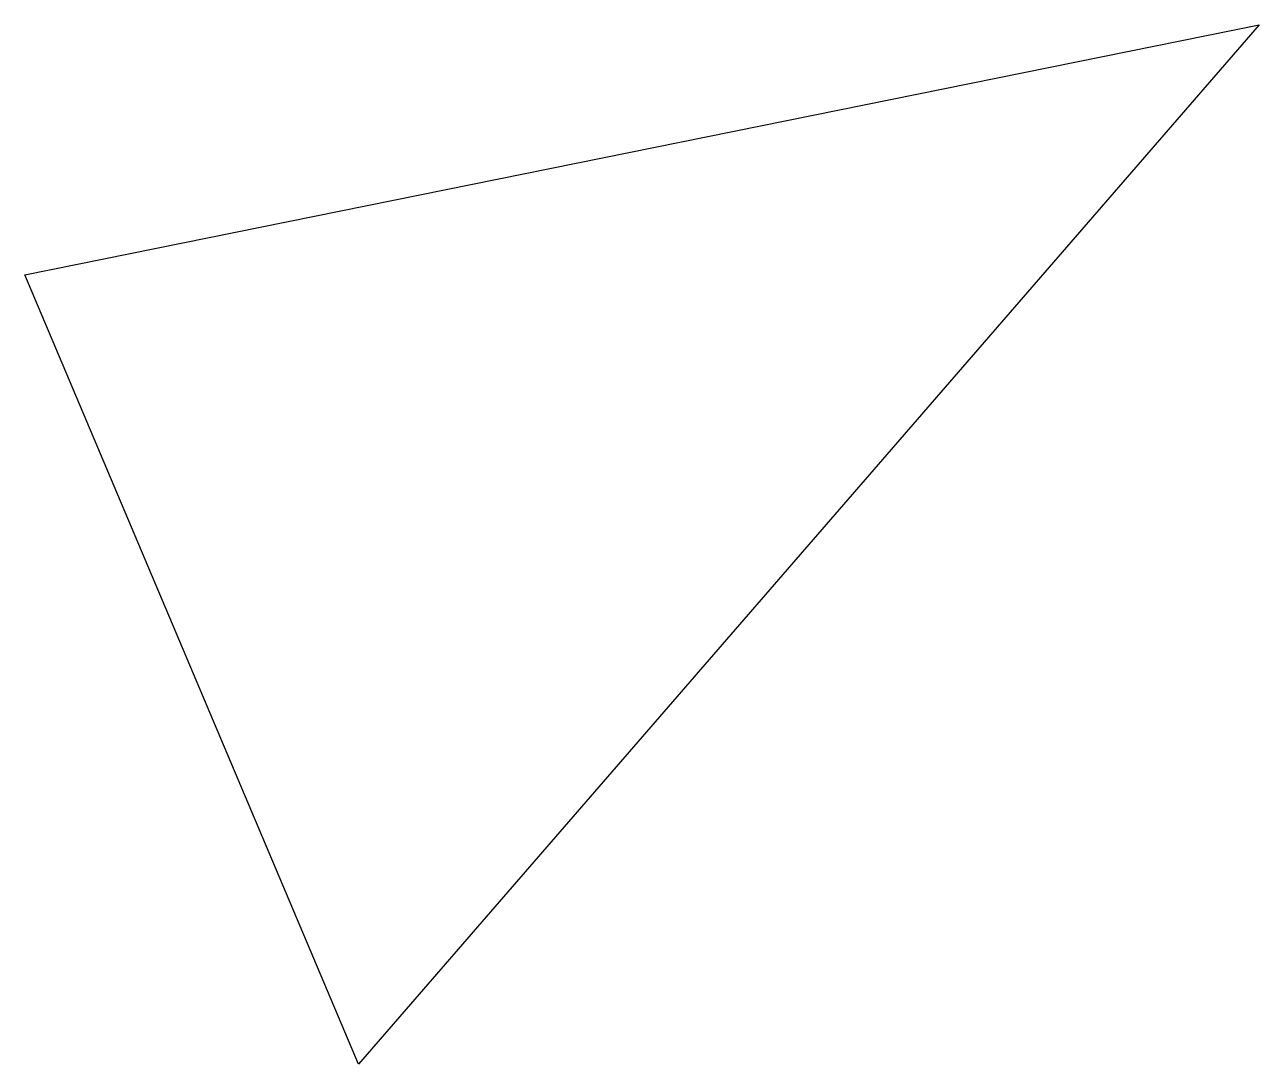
# Model space of a CAD drawing. Header units: millimetres. Extents: x 23478.27 to 23482.18, y 8898.7 to 8902.
import ezdxf

# ---------------------------------------------------------------- set-up
doc = ezdxf.new("R2010")
doc.units = ezdxf.units.MM

msp = doc.modelspace()

# ---------------------------------------------------------------- linework, layer by layer
msp.add_lwpolyline([(23478.2673, 8901.2065), (23482.1822, 8901.9996), (23479.3254, 8898.7037), (23478.2673, 8901.2065)])

doc.saveas('drawing.dxf')
